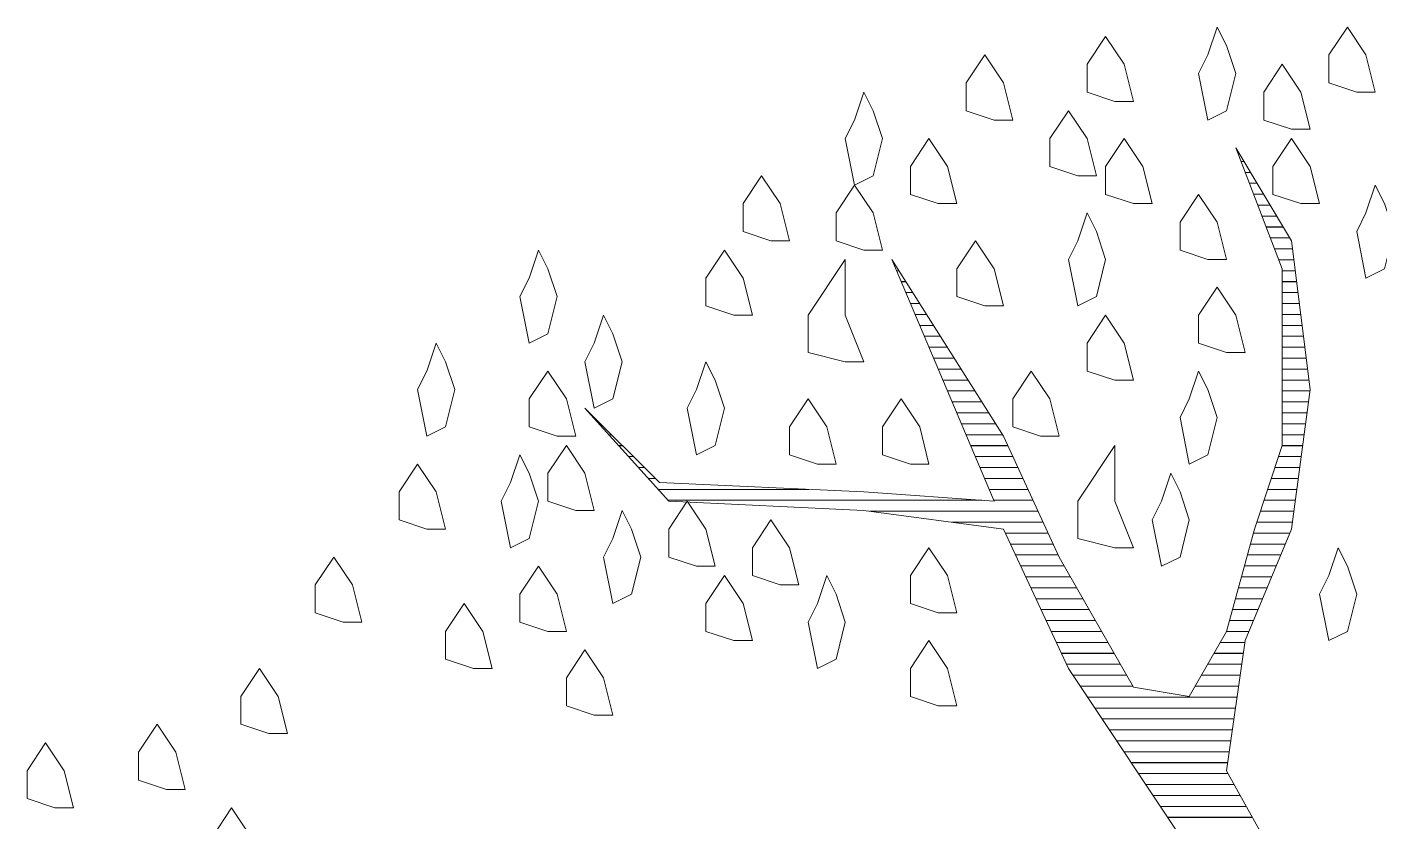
# Model space of a CAD drawing. Header units: centimetres. Extents: x 867 to 19881, y 2761 to 6151.
# Drawn here: x 2255.83 to 2269.34, y 4827.34 to 4835.28 of the extents above; entities that cross this region are included whole.
import ezdxf

# ---------------------------------------------------------------- set-up
doc = ezdxf.new("R2010")
doc.units = ezdxf.units.CM
doc.layers.add('PLAN TEFRİŞLER', color=7, linetype='Continuous', lineweight=0)

# ---------------------------------------------------------------- blocks, each defined once
blk = doc.blocks.new('*X64-flat-121')
at = {"color": 0}
for p, q in [((2859.37, 2915.08), (2859.46, 2915.08)), ((2860, 2913.46), (2860.43, 2913.46)), ((2860.62, 2911.83), (2861.41, 2911.83)), ((2861.25, 2910.2), (2862.38, 2910.2)), ((2861.87, 2908.58), (2863.36, 2908.58)), ((2862.5, 2906.95), (2864.34, 2906.95)), ((2863.13, 2905.32), (2865.31, 2905.32)), ((2863.75, 2903.7), (2866.29, 2903.7)), ((2864.38, 2902.07), (2867.26, 2902.07)), ((2865, 2900.44), (2867.67, 2900.44)), ((2808.06, 2898.82), (2808.07, 2898.82)), ((2865.63, 2898.82), (2867.88, 2898.82)), ((2808.75, 2897.19), (2809.1, 2897.19)), ((2866.14, 2897.19), (2868.08, 2897.19)), ((2809.44, 2895.56), (2810.13, 2895.56)), ((2866.14, 2895.56), (2868.28, 2895.56)), ((2810.13, 2893.94), (2811.15, 2893.94)), ((2866.14, 2893.94), (2868.49, 2893.94)), ((2810.81, 2892.31), (2812.18, 2892.31)), ((2811.5, 2890.68), (2813.21, 2890.68)), ((2866.14, 2892.31), (2868.69, 2892.31)), ((2866.14, 2890.68), (2868.89, 2890.68)), ((2812.19, 2889.06), (2814.24, 2889.06)), ((2866.14, 2889.06), (2869.1, 2889.06)), ((2812.88, 2887.43), (2815.26, 2887.43)), ((2866.14, 2887.43), (2869.3, 2887.43)), ((2813.57, 2885.8), (2816.29, 2885.8)), ((2866.14, 2885.8), (2869.5, 2885.8)), ((2814.26, 2884.18), (2817.32, 2884.18)), ((2814.94, 2882.55), (2818.35, 2882.55)), ((2866.14, 2884.18), (2869.71, 2884.18)), ((2866.14, 2882.55), (2869.91, 2882.55)), ((2815.63, 2880.92), (2819.37, 2880.92)), ((2866.14, 2880.92), (2870.11, 2880.92)), ((2816.32, 2879.3), (2820.4, 2879.3)), ((2866.14, 2879.3), (2870.26, 2879.3)), ((2817.01, 2877.67), (2821.43, 2877.67)), ((2866.14, 2877.67), (2870.05, 2877.67)), ((2763.01, 2876.04), (2763.08, 2876.04)), ((2764.48, 2874.42), (2764.71, 2874.42)), ((2817.7, 2876.04), (2822.46, 2876.04)), ((2818.39, 2874.42), (2823.48, 2874.42)), ((2866.14, 2876.04), (2869.83, 2876.04)), ((2866.14, 2874.42), (2869.61, 2874.42)), ((2765.94, 2872.79), (2766.33, 2872.79)), ((2819.07, 2872.79), (2824.51, 2872.79)), ((2866.14, 2872.79), (2869.4, 2872.79)), ((2767.4, 2871.16), (2767.96, 2871.16)), ((2819.76, 2871.16), (2825.3, 2871.16)), ((2866.13, 2871.16), (2869.18, 2871.16)), ((2768.87, 2869.54), (2769.59, 2869.54)), ((2820.45, 2869.54), (2826.05, 2869.54)), ((2865.59, 2869.54), (2868.96, 2869.54)), ((2770.33, 2867.91), (2771.21, 2867.91)), ((2771.8, 2866.28), (2772.84, 2866.28)), ((2821.14, 2867.91), (2826.8, 2867.91)), ((2821.83, 2866.28), (2827.55, 2866.28)), ((2864.5, 2866.28), (2868.53, 2866.28)), ((2865.04, 2867.91), (2868.75, 2867.91)), ((2773.26, 2864.66), (2795.7, 2864.66)), ((2822.51, 2864.66), (2828.3, 2864.66)), ((2863.96, 2864.66), (2868.31, 2864.66)), ((2774.72, 2863.03), (2821.45, 2863.03)), ((2823.2, 2863.03), (2829.05, 2863.03)), ((2863.42, 2863.03), (2868.1, 2863.03)), ((2804.75, 2861.4), (2829.8, 2861.4)), ((2862.88, 2861.4), (2867.88, 2861.4)), ((2816.95, 2859.78), (2830.55, 2859.78)), ((2824.92, 2858.15), (2831.3, 2858.15)), ((2861.83, 2858.15), (2867.27, 2858.15)), ((2862.33, 2859.78), (2867.66, 2859.78)), ((2825.68, 2856.52), (2832.05, 2856.52)), ((2861.38, 2856.52), (2866.6, 2856.52)), ((2826.44, 2854.9), (2832.8, 2854.9)), ((2860.94, 2854.9), (2865.92, 2854.9)), ((2827.2, 2853.27), (2833.7, 2853.27)), ((2860.5, 2853.27), (2865.24, 2853.27)), ((2827.96, 2851.64), (2834.63, 2851.64)), ((2860.05, 2851.64), (2864.56, 2851.64)), ((2828.72, 2850.02), (2835.56, 2850.02)), ((2829.48, 2848.39), (2836.49, 2848.39)), ((2859.17, 2848.39), (2863.21, 2848.39)), ((2859.61, 2850.02), (2863.89, 2850.02)), ((2830.24, 2846.76), (2837.42, 2846.76)), ((2858.72, 2846.76), (2862.53, 2846.76)), ((2830.99, 2845.14), (2838.35, 2845.14)), ((2858.28, 2845.14), (2861.85, 2845.14)), ((2831.75, 2843.51), (2839.28, 2843.51)), ((2857.83, 2843.51), (2861.17, 2843.51)), ((2832.51, 2841.88), (2840.21, 2841.88)), ((2833.27, 2840.26), (2841.14, 2840.26)), ((2855.97, 2840.26), (2860.34, 2840.26)), ((2856.9, 2841.88), (2860.57, 2841.88)), ((2834.03, 2838.63), (2842.07, 2838.63)), ((2855.04, 2838.63), (2860.1, 2838.63)), ((2834.99, 2837), (2843, 2837)), ((2854.11, 2837), (2859.87, 2837)), ((2836.07, 2835.38), (2843.93, 2835.38)), ((2853.18, 2835.38), (2859.64, 2835.38)), ((2837.16, 2833.75), (2859.41, 2833.75)), ((2838.24, 2832.12), (2859.18, 2832.12)), ((2839.33, 2830.5), (2858.94, 2830.5)), ((2840.41, 2828.87), (2858.71, 2828.87)), ((2841.5, 2827.24), (2858.48, 2827.24)), ((2842.58, 2825.62), (2858.25, 2825.62)), ((2843.67, 2823.99), (2858.01, 2823.99)), ((2844.75, 2822.36), (2858.08, 2822.36)), ((2845.83, 2820.73), (2858.98, 2820.73)), ((2846.92, 2819.11), (2859.88, 2819.11)), ((2848, 2817.48), (2860.79, 2817.48)), ((2849.09, 2815.85), (2861.69, 2815.85))]:
    blk.add_line(p, q, dxfattribs=at)
blk = doc.blocks.new('*X20')
at = {"color": 0}
for p, q in [((17.5775, 17.92), (17.578, 17.92)), ((17.5814, 17.91), (17.584, 17.91)), ((17.5852, 17.9), (17.59, 17.9)), ((17.5891, 17.89), (17.596, 17.89)), ((17.5929, 17.88), (17.602, 17.88)), ((17.5967, 17.87), (17.608, 17.87)), ((17.6006, 17.86), (17.614, 17.86)), ((17.6044, 17.85), (17.62, 17.85)), ((17.6083, 17.84), (17.626, 17.84)), ((17.6121, 17.83), (17.6285, 17.83)), ((17.2621, 17.82), (17.2622, 17.82)), ((17.616, 17.82), (17.6298, 17.82)), ((17.2663, 17.81), (17.2685, 17.81)), ((17.6191, 17.81), (17.631, 17.81)), ((17.2706, 17.8), (17.2748, 17.8)), ((17.6191, 17.8), (17.6323, 17.8)), ((17.2748, 17.79), (17.2811, 17.79)), ((17.6191, 17.79), (17.6335, 17.79)), ((17.279, 17.78), (17.2874, 17.78)), ((17.2832, 17.77), (17.2937, 17.77)), ((17.6191, 17.78), (17.6348, 17.78)), ((17.6191, 17.77), (17.636, 17.77)), ((17.2875, 17.76), (17.3001, 17.76)), ((17.6191, 17.76), (17.6373, 17.76)), ((17.2917, 17.75), (17.3064, 17.75)), ((17.6191, 17.75), (17.6385, 17.75)), ((17.2959, 17.74), (17.3127, 17.74)), ((17.6191, 17.74), (17.6398, 17.74)), ((17.3002, 17.73), (17.319, 17.73)), ((17.3044, 17.72), (17.3253, 17.72)), ((17.6191, 17.73), (17.641, 17.73)), ((17.6191, 17.72), (17.6423, 17.72)), ((17.3086, 17.71), (17.3316, 17.71)), ((17.6191, 17.71), (17.6435, 17.71)), ((17.3129, 17.7), (17.3379, 17.7)), ((17.6191, 17.7), (17.6445, 17.7)), ((17.3171, 17.69), (17.3443, 17.69)), ((17.6191, 17.69), (17.6431, 17.69)), ((16.9852, 17.68), (16.9856, 17.68)), ((16.9942, 17.67), (16.9956, 17.67)), ((17.3213, 17.68), (17.3506, 17.68)), ((17.3256, 17.67), (17.3569, 17.67)), ((17.6191, 17.68), (17.6418, 17.68)), ((17.6191, 17.67), (17.6405, 17.67)), ((17.0032, 17.66), (17.0056, 17.66)), ((17.3298, 17.66), (17.3632, 17.66)), ((17.6191, 17.66), (17.6391, 17.66)), ((17.0122, 17.65), (17.0156, 17.65)), ((17.334, 17.65), (17.368, 17.65)), ((17.619, 17.65), (17.6378, 17.65)), ((17.0212, 17.64), (17.0256, 17.64)), ((17.3382, 17.64), (17.3727, 17.64)), ((17.6157, 17.64), (17.6365, 17.64)), ((17.0302, 17.63), (17.0356, 17.63)), ((17.0392, 17.62), (17.0456, 17.62)), ((17.3425, 17.63), (17.3773, 17.63)), ((17.3467, 17.62), (17.3819, 17.62)), ((17.6091, 17.62), (17.6338, 17.62)), ((17.6124, 17.63), (17.6351, 17.63)), ((17.0482, 17.61), (17.1861, 17.61)), ((17.3509, 17.61), (17.3865, 17.61)), ((17.6057, 17.61), (17.6325, 17.61)), ((17.0572, 17.6), (17.3444, 17.6)), ((17.3552, 17.6), (17.3911, 17.6)), ((17.6024, 17.6), (17.6311, 17.6)), ((17.2417, 17.59), (17.3957, 17.59)), ((17.5991, 17.59), (17.6298, 17.59)), ((17.3167, 17.58), (17.4003, 17.58)), ((17.3657, 17.57), (17.405, 17.57)), ((17.5926, 17.57), (17.6261, 17.57)), ((17.5957, 17.58), (17.6285, 17.58)), ((17.3704, 17.56), (17.4096, 17.56)), ((17.5899, 17.56), (17.6219, 17.56)), ((17.3751, 17.55), (17.4142, 17.55)), ((17.5872, 17.55), (17.6178, 17.55)), ((17.3797, 17.54), (17.4197, 17.54)), ((17.5844, 17.54), (17.6136, 17.54)), ((17.3844, 17.53), (17.4254, 17.53)), ((17.5817, 17.53), (17.6094, 17.53)), ((17.3891, 17.52), (17.4311, 17.52)), ((17.3937, 17.51), (17.4369, 17.51)), ((17.5762, 17.51), (17.6011, 17.51)), ((17.579, 17.52), (17.6053, 17.52)), ((17.3984, 17.5), (17.4426, 17.5)), ((17.5735, 17.5), (17.5969, 17.5)), ((17.4031, 17.49), (17.4483, 17.49)), ((17.5708, 17.49), (17.5928, 17.49)), ((17.4077, 17.48), (17.454, 17.48)), ((17.568, 17.48), (17.5886, 17.48)), ((17.4124, 17.47), (17.4597, 17.47)), ((17.4171, 17.46), (17.4654, 17.46)), ((17.5566, 17.46), (17.5834, 17.46)), ((17.5623, 17.47), (17.5849, 17.47)), ((17.4217, 17.45), (17.4711, 17.45)), ((17.5509, 17.45), (17.582, 17.45)), ((17.4276, 17.44), (17.4769, 17.44)), ((17.5452, 17.44), (17.5806, 17.44)), ((17.4343, 17.43), (17.4826, 17.43)), ((17.5394, 17.43), (17.5792, 17.43)), ((17.441, 17.42), (17.5777, 17.42)), ((17.4476, 17.41), (17.5763, 17.41)), ((17.4543, 17.4), (17.5749, 17.4)), ((17.461, 17.39), (17.5734, 17.39)), ((17.4676, 17.38), (17.572, 17.38)), ((17.4743, 17.37), (17.5706, 17.37)), ((17.481, 17.36), (17.5692, 17.36)), ((17.4876, 17.35), (17.5695, 17.35)), ((17.4943, 17.34), (17.5751, 17.34)), ((17.501, 17.33), (17.5807, 17.33)), ((17.5076, 17.32), (17.5862, 17.32)), ((17.5143, 17.31), (17.5918, 17.31))]:
    blk.add_line(p, q, dxfattribs=at)

msp = doc.modelspace()

# ---------------------------------------------------------------- linework, layer by layer
at = {"layer": 'PLAN TEFRİŞLER', "color": 252, "lineweight": 0, "true_color": 0x939598}
for p, q in [((2268.462, 4833.147, -178.847), (2267.905, 4834.076, -178.847)), ((2267.905, 4834.076, -178.847), (2268.369, 4832.868, -178.847)), ((2268.462, 4833.147, -90.218), (2267.905, 4834.076, -90.218)), ((2267.905, 4834.076, -90.218), (2268.369, 4832.868, -90.218)), ((2268.648, 4831.661, -178.847), (2268.462, 4833.147, -178.847)), ((2268.648, 4831.661, -90.218), (2268.462, 4833.147, -90.218)), ((2264.467, 4832.961, -178.847), (2265.489, 4830.546, -178.847)), ((2265.582, 4831.196, -178.847), (2264.467, 4832.961, -178.847)), ((2264.467, 4832.961, -90.218), (2265.489, 4830.546, -90.218)), ((2265.582, 4831.196, -90.218), (2264.467, 4832.961, -90.218)), ((2268.369, 4832.868, -178.847), (2268.369, 4831.103, -178.847)), ((2268.369, 4832.868, -90.218), (2268.369, 4831.103, -90.218)), ((2268.462, 4830.267, -178.847), (2268.648, 4831.661, -178.847)), ((2268.462, 4830.267, -90.218), (2268.648, 4831.661, -90.218)), ((2262.145, 4830.732, -178.847), (2261.402, 4831.475, -178.847)), ((2261.402, 4831.475, -178.847), (2262.238, 4830.546, -178.847)), ((2262.145, 4830.732, -90.218), (2261.402, 4831.475, -90.218)), ((2261.402, 4831.475, -90.218), (2262.238, 4830.546, -90.218)), ((2266.139, 4829.988, -178.847), (2265.582, 4831.196, -178.847)), ((2266.139, 4829.988, -90.218), (2265.582, 4831.196, -90.218)), ((2268.369, 4831.103, -178.847), (2268.09, 4830.267, -178.847)), ((2268.369, 4831.103, -90.218), (2268.09, 4830.267, -90.218)), ((2264.189, 4830.639, -178.847), (2262.145, 4830.732, -178.847)), ((2264.189, 4830.639, -90.218), (2262.145, 4830.732, -90.218)), ((2265.489, 4830.546, -178.847), (2264.189, 4830.639, -178.847)), ((2265.489, 4830.546, -90.218), (2264.189, 4830.639, -90.218)), ((2262.238, 4830.546, -178.847), (2264.189, 4830.453, -178.847)), ((2262.238, 4830.546, -90.218), (2264.189, 4830.453, -90.218)), ((2264.189, 4830.453, -178.847), (2265.582, 4830.267, -178.847)), ((2264.189, 4830.453, -90.218), (2265.582, 4830.267, -90.218)), ((2265.582, 4830.267, -178.847), (2266.232, 4828.874, -178.847)), ((2265.582, 4830.267, -90.218), (2266.232, 4828.874, -90.218)), ((2268.09, 4830.267, -178.847), (2267.812, 4829.245, -178.847)), ((2268.09, 4830.267, -90.218), (2267.812, 4829.245, -90.218)), ((2267.997, 4829.152, -178.847), (2268.462, 4830.267, -178.847)), ((2267.997, 4829.152, -90.218), (2268.462, 4830.267, -90.218)), ((2266.883, 4828.688, -178.847), (2266.139, 4829.988, -178.847)), ((2266.883, 4828.688, -90.218), (2266.139, 4829.988, -90.218)), ((2267.812, 4829.245, -178.847), (2267.44, 4828.595, -178.847)), ((2267.812, 4829.245, -90.218), (2267.44, 4828.595, -90.218)), ((2267.812, 4827.852, -178.847), (2267.997, 4829.152, -178.847)), ((2267.812, 4827.852, -90.218), (2267.997, 4829.152, -90.218)), ((2266.232, 4828.874, -178.847), (2268.09, 4826.087, -178.847)), ((2266.232, 4828.874, -90.218), (2268.09, 4826.087, -90.218)), ((2267.44, 4828.595, -178.847), (2266.883, 4828.688, -178.847)), ((2267.44, 4828.595, -90.218), (2266.883, 4828.688, -90.218)), ((2268.741, 4826.179, -178.847), (2267.812, 4827.852, -178.847)), ((2268.741, 4826.179, -90.218), (2267.812, 4827.852, -90.218))]:
    msp.add_line(p, q, dxfattribs=at)
for points, elevation in [([(2266.697, 4834.541), (2266.418, 4834.634), (2266.418, 4834.912), (2266.604, 4835.191), (2266.79, 4834.912), (2266.883, 4834.541)], -178.847), ([(2266.697, 4834.541), (2266.418, 4834.634), (2266.418, 4834.912), (2266.604, 4835.191), (2266.79, 4834.912), (2266.883, 4834.541)], -90.218), ([(2267.626, 4835.005), (2267.533, 4834.819), (2267.626, 4834.355), (2267.812, 4834.448), (2267.905, 4834.819), (2267.812, 4835.098), (2267.719, 4835.284)], -178.847), ([(2267.626, 4835.005), (2267.533, 4834.819), (2267.626, 4834.355), (2267.812, 4834.448), (2267.905, 4834.819), (2267.812, 4835.098), (2267.719, 4835.284)], -90.218), ([(2269.112, 4834.634), (2268.834, 4834.726), (2268.834, 4835.005), (2269.019, 4835.284), (2269.205, 4835.005), (2269.298, 4834.634)], -178.847), ([(2269.112, 4834.634), (2268.834, 4834.726), (2268.834, 4835.005), (2269.019, 4835.284), (2269.205, 4835.005), (2269.298, 4834.634)], -90.218), ([(2265.489, 4834.355), (2265.21, 4834.448), (2265.21, 4834.726), (2265.396, 4835.005), (2265.582, 4834.726), (2265.675, 4834.355)], -178.847), ([(2265.489, 4834.355), (2265.21, 4834.448), (2265.21, 4834.726), (2265.396, 4835.005), (2265.582, 4834.726), (2265.675, 4834.355)], -90.218), ([(2268.462, 4834.262), (2268.183, 4834.355), (2268.183, 4834.634), (2268.369, 4834.912), (2268.555, 4834.634), (2268.648, 4834.262)], -178.847), ([(2268.462, 4834.262), (2268.183, 4834.355), (2268.183, 4834.634), (2268.369, 4834.912), (2268.555, 4834.634), (2268.648, 4834.262)], -90.218), ([(2264.096, 4834.355), (2264.003, 4834.169), (2264.096, 4833.705), (2264.281, 4833.797), (2264.374, 4834.169), (2264.281, 4834.448), (2264.189, 4834.634)], -178.847), ([(2264.096, 4834.355), (2264.003, 4834.169), (2264.096, 4833.705), (2264.281, 4833.797), (2264.374, 4834.169), (2264.281, 4834.448), (2264.189, 4834.634)], -90.218), ([(2266.325, 4833.797), (2266.047, 4833.89), (2266.047, 4834.169), (2266.232, 4834.448), (2266.418, 4834.169), (2266.511, 4833.797)], -178.847), ([(2266.325, 4833.797), (2266.047, 4833.89), (2266.047, 4834.169), (2266.232, 4834.448), (2266.418, 4834.169), (2266.511, 4833.797)], -90.218), ([(2264.932, 4833.519), (2264.653, 4833.612), (2264.653, 4833.89), (2264.839, 4834.169), (2265.025, 4833.89), (2265.118, 4833.519)], -178.847), ([(2264.932, 4833.519), (2264.653, 4833.612), (2264.653, 4833.89), (2264.839, 4834.169), (2265.025, 4833.89), (2265.118, 4833.519)], -90.218), ([(2266.883, 4833.519), (2266.604, 4833.612), (2266.604, 4833.89), (2266.79, 4834.169), (2266.976, 4833.89), (2267.068, 4833.519)], -178.847), ([(2266.883, 4833.519), (2266.604, 4833.612), (2266.604, 4833.89), (2266.79, 4834.169), (2266.976, 4833.89), (2267.068, 4833.519)], -90.218), ([(2268.555, 4833.519), (2268.276, 4833.612), (2268.276, 4833.89), (2268.462, 4834.169), (2268.648, 4833.89), (2268.741, 4833.519)], -178.847), ([(2268.555, 4833.519), (2268.276, 4833.612), (2268.276, 4833.89), (2268.462, 4834.169), (2268.648, 4833.89), (2268.741, 4833.519)], -90.218), ([(2263.26, 4833.147), (2262.981, 4833.24), (2262.981, 4833.519), (2263.167, 4833.797), (2263.352, 4833.519), (2263.445, 4833.147)], -178.847), ([(2263.26, 4833.147), (2262.981, 4833.24), (2262.981, 4833.519), (2263.167, 4833.797), (2263.352, 4833.519), (2263.445, 4833.147)], -90.218), ([(2264.189, 4833.054), (2263.91, 4833.147), (2263.91, 4833.426), (2264.096, 4833.705), (2264.281, 4833.426), (2264.374, 4833.054)], -178.847), ([(2264.189, 4833.054), (2263.91, 4833.147), (2263.91, 4833.426), (2264.096, 4833.705), (2264.281, 4833.426), (2264.374, 4833.054)], -90.218), ([(2269.205, 4833.426), (2269.112, 4833.24), (2269.205, 4832.775), (2269.391, 4832.868), (2269.484, 4833.24), (2269.391, 4833.519), (2269.298, 4833.705)], -178.847), ([(2269.205, 4833.426), (2269.112, 4833.24), (2269.205, 4832.775), (2269.391, 4832.868), (2269.484, 4833.24), (2269.391, 4833.519), (2269.298, 4833.705)], -90.218), ([(2267.626, 4832.961), (2267.347, 4833.054), (2267.347, 4833.333), (2267.533, 4833.612), (2267.719, 4833.333), (2267.812, 4832.961)], -178.847), ([(2267.626, 4832.961), (2267.347, 4833.054), (2267.347, 4833.333), (2267.533, 4833.612), (2267.719, 4833.333), (2267.812, 4832.961)], -90.218), ([(2266.325, 4833.147), (2266.232, 4832.961), (2266.325, 4832.497), (2266.511, 4832.59), (2266.604, 4832.961), (2266.511, 4833.24), (2266.418, 4833.426)], -178.847), ([(2266.325, 4833.147), (2266.232, 4832.961), (2266.325, 4832.497), (2266.511, 4832.59), (2266.604, 4832.961), (2266.511, 4833.24), (2266.418, 4833.426)], -90.218), ([(2265.396, 4832.497), (2265.118, 4832.59), (2265.118, 4832.868), (2265.303, 4833.147), (2265.489, 4832.868), (2265.582, 4832.497)], -178.847), ([(2265.396, 4832.497), (2265.118, 4832.59), (2265.118, 4832.868), (2265.303, 4833.147), (2265.489, 4832.868), (2265.582, 4832.497)], -90.218), ([(2260.844, 4832.775), (2260.751, 4832.59), (2260.844, 4832.125), (2261.03, 4832.218), (2261.123, 4832.59), (2261.03, 4832.868), (2260.937, 4833.054)], -178.847), ([(2260.844, 4832.775), (2260.751, 4832.59), (2260.844, 4832.125), (2261.03, 4832.218), (2261.123, 4832.59), (2261.03, 4832.868), (2260.937, 4833.054)], -90.218), ([(2262.888, 4832.404), (2262.609, 4832.497), (2262.609, 4832.775), (2262.795, 4833.054), (2262.981, 4832.775), (2263.074, 4832.404)], -178.847), ([(2262.888, 4832.404), (2262.609, 4832.497), (2262.609, 4832.775), (2262.795, 4833.054), (2262.981, 4832.775), (2263.074, 4832.404)], -90.218), ([(2264.003, 4831.939), (2263.631, 4832.032), (2263.631, 4832.404), (2264.003, 4832.961), (2264.003, 4832.404), (2264.189, 4831.939)], -178.847), ([(2264.003, 4831.939), (2263.631, 4832.032), (2263.631, 4832.404), (2264.003, 4832.961), (2264.003, 4832.404), (2264.189, 4831.939)], -90.218), ([(2267.812, 4832.032), (2267.533, 4832.125), (2267.533, 4832.404), (2267.719, 4832.683), (2267.905, 4832.404), (2267.997, 4832.032)], -178.847), ([(2267.812, 4832.032), (2267.533, 4832.125), (2267.533, 4832.404), (2267.719, 4832.683), (2267.905, 4832.404), (2267.997, 4832.032)], -90.218), ([(2261.494, 4832.125), (2261.402, 4831.939), (2261.494, 4831.475), (2261.68, 4831.568), (2261.773, 4831.939), (2261.68, 4832.218), (2261.587, 4832.404)], -178.847), ([(2261.494, 4832.125), (2261.402, 4831.939), (2261.494, 4831.475), (2261.68, 4831.568), (2261.773, 4831.939), (2261.68, 4832.218), (2261.587, 4832.404)], -90.218), ([(2266.697, 4831.754), (2266.418, 4831.846), (2266.418, 4832.125), (2266.604, 4832.404), (2266.79, 4832.125), (2266.883, 4831.754)], -178.847), ([(2266.697, 4831.754), (2266.418, 4831.846), (2266.418, 4832.125), (2266.604, 4832.404), (2266.79, 4832.125), (2266.883, 4831.754)], -90.218), ([(2259.822, 4831.846), (2259.729, 4831.661), (2259.822, 4831.196), (2260.008, 4831.289), (2260.101, 4831.661), (2260.008, 4831.939), (2259.915, 4832.125)], -178.847), ([(2259.822, 4831.846), (2259.729, 4831.661), (2259.822, 4831.196), (2260.008, 4831.289), (2260.101, 4831.661), (2260.008, 4831.939), (2259.915, 4832.125)], -90.218), ([(2262.516, 4831.661), (2262.423, 4831.475), (2262.516, 4831.01), (2262.702, 4831.103), (2262.795, 4831.475), (2262.702, 4831.754), (2262.609, 4831.939)], -178.847), ([(2262.516, 4831.661), (2262.423, 4831.475), (2262.516, 4831.01), (2262.702, 4831.103), (2262.795, 4831.475), (2262.702, 4831.754), (2262.609, 4831.939)], -90.218), ([(2261.123, 4831.196), (2260.844, 4831.289), (2260.844, 4831.568), (2261.03, 4831.846), (2261.216, 4831.568), (2261.309, 4831.196)], -178.847), ([(2261.123, 4831.196), (2260.844, 4831.289), (2260.844, 4831.568), (2261.03, 4831.846), (2261.216, 4831.568), (2261.309, 4831.196)], -90.218), ([(2265.954, 4831.196), (2265.675, 4831.289), (2265.675, 4831.568), (2265.861, 4831.846), (2266.047, 4831.568), (2266.139, 4831.196)], -178.847), ([(2265.954, 4831.196), (2265.675, 4831.289), (2265.675, 4831.568), (2265.861, 4831.846), (2266.047, 4831.568), (2266.139, 4831.196)], -90.218), ([(2267.44, 4831.568), (2267.347, 4831.382), (2267.44, 4830.917), (2267.626, 4831.01), (2267.719, 4831.382), (2267.626, 4831.661), (2267.533, 4831.846)], -178.847), ([(2267.44, 4831.568), (2267.347, 4831.382), (2267.44, 4830.917), (2267.626, 4831.01), (2267.719, 4831.382), (2267.626, 4831.661), (2267.533, 4831.846)], -90.218), ([(2263.724, 4830.917), (2263.445, 4831.01), (2263.445, 4831.289), (2263.631, 4831.568), (2263.817, 4831.289), (2263.91, 4830.917)], -178.847), ([(2263.724, 4830.917), (2263.445, 4831.01), (2263.445, 4831.289), (2263.631, 4831.568), (2263.817, 4831.289), (2263.91, 4830.917)], -90.218), ([(2264.653, 4830.917), (2264.374, 4831.01), (2264.374, 4831.289), (2264.56, 4831.568), (2264.746, 4831.289), (2264.839, 4830.917)], -178.847), ([(2264.653, 4830.917), (2264.374, 4831.01), (2264.374, 4831.289), (2264.56, 4831.568), (2264.746, 4831.289), (2264.839, 4830.917)], -90.218), ([(2260.658, 4830.732), (2260.565, 4830.546), (2260.658, 4830.081), (2260.844, 4830.174), (2260.937, 4830.546), (2260.844, 4830.825), (2260.751, 4831.01)], -178.847), ([(2260.658, 4830.732), (2260.565, 4830.546), (2260.658, 4830.081), (2260.844, 4830.174), (2260.937, 4830.546), (2260.844, 4830.825), (2260.751, 4831.01)], -90.218), ([(2261.309, 4830.453), (2261.03, 4830.546), (2261.03, 4830.825), (2261.216, 4831.103), (2261.402, 4830.825), (2261.494, 4830.453)], -178.847), ([(2261.309, 4830.453), (2261.03, 4830.546), (2261.03, 4830.825), (2261.216, 4831.103), (2261.402, 4830.825), (2261.494, 4830.453)], -90.218), ([(2266.697, 4830.081), (2266.325, 4830.174), (2266.325, 4830.546), (2266.697, 4831.103), (2266.697, 4830.546), (2266.883, 4830.081)], -178.847), ([(2266.697, 4830.081), (2266.325, 4830.174), (2266.325, 4830.546), (2266.697, 4831.103), (2266.697, 4830.546), (2266.883, 4830.081)], -90.218), ([(2259.822, 4830.267), (2259.544, 4830.36), (2259.544, 4830.639), (2259.729, 4830.917), (2259.915, 4830.639), (2260.008, 4830.267)], -178.847), ([(2259.822, 4830.267), (2259.544, 4830.36), (2259.544, 4830.639), (2259.729, 4830.917), (2259.915, 4830.639), (2260.008, 4830.267)], -90.218), ([(2267.161, 4830.546), (2267.068, 4830.36), (2267.161, 4829.896), (2267.347, 4829.988), (2267.44, 4830.36), (2267.347, 4830.639), (2267.254, 4830.825)], -178.847), ([(2267.161, 4830.546), (2267.068, 4830.36), (2267.161, 4829.896), (2267.347, 4829.988), (2267.44, 4830.36), (2267.347, 4830.639), (2267.254, 4830.825)], -90.218), ([(2261.68, 4830.174), (2261.587, 4829.988), (2261.68, 4829.524), (2261.866, 4829.617), (2261.959, 4829.988), (2261.866, 4830.267), (2261.773, 4830.453)], -178.847), ([(2261.68, 4830.174), (2261.587, 4829.988), (2261.68, 4829.524), (2261.866, 4829.617), (2261.959, 4829.988), (2261.866, 4830.267), (2261.773, 4830.453)], -90.218), ([(2262.516, 4829.896), (2262.238, 4829.988), (2262.238, 4830.267), (2262.423, 4830.546), (2262.609, 4830.267), (2262.702, 4829.896)], -178.847), ([(2262.516, 4829.896), (2262.238, 4829.988), (2262.238, 4830.267), (2262.423, 4830.546), (2262.609, 4830.267), (2262.702, 4829.896)], -90.218), ([(2263.352, 4829.71), (2263.074, 4829.803), (2263.074, 4830.081), (2263.26, 4830.36), (2263.445, 4830.081), (2263.538, 4829.71)], -178.847), ([(2263.352, 4829.71), (2263.074, 4829.803), (2263.074, 4830.081), (2263.26, 4830.36), (2263.445, 4830.081), (2263.538, 4829.71)], -90.218), ([(2264.932, 4829.431), (2264.653, 4829.524), (2264.653, 4829.803), (2264.839, 4830.081), (2265.025, 4829.803), (2265.118, 4829.431)], -178.847), ([(2264.932, 4829.431), (2264.653, 4829.524), (2264.653, 4829.803), (2264.839, 4830.081), (2265.025, 4829.803), (2265.118, 4829.431)], -90.218), ([(2268.834, 4829.803), (2268.741, 4829.617), (2268.834, 4829.152), (2269.019, 4829.245), (2269.112, 4829.617), (2269.019, 4829.896), (2268.926, 4830.081)], -178.847), ([(2268.834, 4829.803), (2268.741, 4829.617), (2268.834, 4829.152), (2269.019, 4829.245), (2269.112, 4829.617), (2269.019, 4829.896), (2268.926, 4830.081)], -90.218), ([(2258.986, 4829.338), (2258.707, 4829.431), (2258.707, 4829.71), (2258.893, 4829.988), (2259.079, 4829.71), (2259.172, 4829.338)], -178.847), ([(2258.986, 4829.338), (2258.707, 4829.431), (2258.707, 4829.71), (2258.893, 4829.988), (2259.079, 4829.71), (2259.172, 4829.338)], -90.218), ([(2261.03, 4829.245), (2260.751, 4829.338), (2260.751, 4829.617), (2260.937, 4829.896), (2261.123, 4829.617), (2261.216, 4829.245)], -178.847), ([(2261.03, 4829.245), (2260.751, 4829.338), (2260.751, 4829.617), (2260.937, 4829.896), (2261.123, 4829.617), (2261.216, 4829.245)], -90.218), ([(2262.888, 4829.152), (2262.609, 4829.245), (2262.609, 4829.524), (2262.795, 4829.803), (2262.981, 4829.524), (2263.074, 4829.152)], -178.847), ([(2262.888, 4829.152), (2262.609, 4829.245), (2262.609, 4829.524), (2262.795, 4829.803), (2262.981, 4829.524), (2263.074, 4829.152)], -90.218), ([(2263.724, 4829.524), (2263.631, 4829.338), (2263.724, 4828.874), (2263.91, 4828.967), (2264.003, 4829.338), (2263.91, 4829.617), (2263.817, 4829.803)], -178.847), ([(2263.724, 4829.524), (2263.631, 4829.338), (2263.724, 4828.874), (2263.91, 4828.967), (2264.003, 4829.338), (2263.91, 4829.617), (2263.817, 4829.803)], -90.218), ([(2260.287, 4828.874), (2260.008, 4828.967), (2260.008, 4829.245), (2260.194, 4829.524), (2260.38, 4829.245), (2260.473, 4828.874)], -178.847), ([(2260.287, 4828.874), (2260.008, 4828.967), (2260.008, 4829.245), (2260.194, 4829.524), (2260.38, 4829.245), (2260.473, 4828.874)], -90.218), ([(2264.932, 4828.502), (2264.653, 4828.595), (2264.653, 4828.874), (2264.839, 4829.152), (2265.025, 4828.874), (2265.118, 4828.502)], -178.847), ([(2264.932, 4828.502), (2264.653, 4828.595), (2264.653, 4828.874), (2264.839, 4829.152), (2265.025, 4828.874), (2265.118, 4828.502)], -90.218), ([(2261.494, 4828.409), (2261.216, 4828.502), (2261.216, 4828.781), (2261.402, 4829.059), (2261.587, 4828.781), (2261.68, 4828.409)], -178.847), ([(2261.494, 4828.409), (2261.216, 4828.502), (2261.216, 4828.781), (2261.402, 4829.059), (2261.587, 4828.781), (2261.68, 4828.409)], -90.218), ([(2258.243, 4828.223), (2257.964, 4828.316), (2257.964, 4828.595), (2258.15, 4828.874), (2258.336, 4828.595), (2258.429, 4828.223)], -178.847), ([(2258.243, 4828.223), (2257.964, 4828.316), (2257.964, 4828.595), (2258.15, 4828.874), (2258.336, 4828.595), (2258.429, 4828.223)], -90.218), ([(2257.221, 4827.666), (2256.942, 4827.759), (2256.942, 4828.037), (2257.128, 4828.316), (2257.314, 4828.037), (2257.407, 4827.666)], -178.847), ([(2257.221, 4827.666), (2256.942, 4827.759), (2256.942, 4828.037), (2257.128, 4828.316), (2257.314, 4828.037), (2257.407, 4827.666)], -90.218), ([(2256.106, 4827.48), (2255.827, 4827.573), (2255.827, 4827.852), (2256.013, 4828.13), (2256.199, 4827.852), (2256.292, 4827.48)], -178.847), ([(2256.106, 4827.48), (2255.827, 4827.573), (2255.827, 4827.852), (2256.013, 4828.13), (2256.199, 4827.852), (2256.292, 4827.48)], -90.218), ([(2257.964, 4826.83), (2257.686, 4826.923), (2257.686, 4827.201), (2257.871, 4827.48), (2258.057, 4827.201), (2258.15, 4826.83)], -178.847), ([(2257.964, 4826.83), (2257.686, 4826.923), (2257.686, 4827.201), (2257.871, 4827.48), (2258.057, 4827.201), (2258.15, 4826.83)], -90.218)]:
    msp.add_lwpolyline(points, close=True, dxfattribs=dict(at, elevation=elevation))

# ---------------------------------------------------------------- block references
for name, xscale, yscale, zscale in [('*X64-flat-121', 0.06715598195803192, 0.06715598195803192, 0.06715598195803192), ('*X20', 10.9244076261125, 10.9244076261125, 10.9244076261125)]:
    msp.add_blockref(name, (2075.891, 4638.285, -90.218), dxfattribs=dict(at, xscale=xscale, yscale=yscale, zscale=zscale))

doc.saveas('drawing.dxf')
